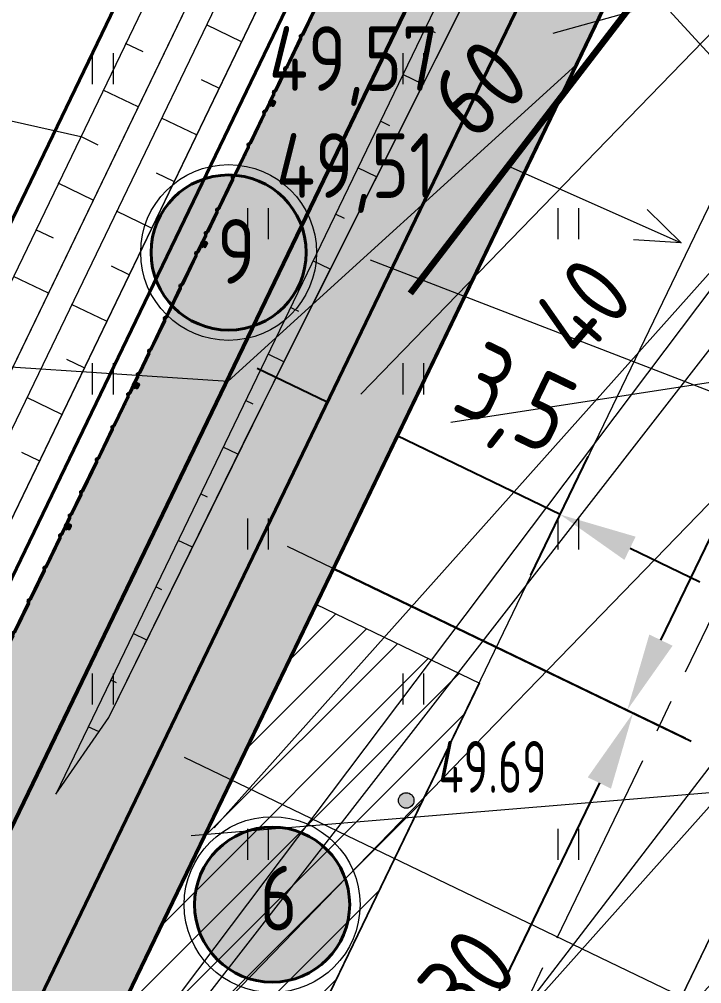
# Model space of a CAD drawing. Extents: x 1098675 to 1099684, y 381052 to 381453.
# Drawn here: x 1099216.38 to 1099229.57, y 381336.6 to 381355.25 of the extents above; entities that cross this region are included whole.
import ezdxf

# ---------------------------------------------------------------- set-up
doc = ezdxf.new("R2010")
doc.units = 0
doc.header["$MEASUREMENT"] = 0
doc.header["$PDMODE"] = 34
doc.header["$PDSIZE"] = -1
doc.linetypes.add('CENTER2', pattern=[28.575, 19.05, -3.175, 3.175, -3.175])
doc.linetypes.add('Территория ПС Мелитопольская$0$GOST2.303 5', pattern=[24, 20, -1.5, 1, -1.5])
doc.layers.get('0').update_dxf_attribs({"linetype": 'CONTINUOUS', "lineweight": 0})
doc.layers.get('Defpoints').update_dxf_attribs({"color": 252, "linetype": 'CONTINUOUS'})
for name, color, linetype, lineweight in [('ГП', 7, 'CONTINUOUS', 20), ('ГП-ВП', 7, 'CONTINUOUS', 20), ('ГП-ВП вар.1', 7, 'CONTINUOUS', 0), ('ГП-площади', 252, 'CONTINUOUS', 0), ('ГП_БЛАГОУСТРОЙСТВО_ огражднение', 5, 'ограждение2', 30), ('ГП_БЛАГОУСТРОЙСТВО_озеленение', 73, 'CONTINUOUS', 5), ('ГП_БЛАГОУСТРОЙСТВО_проезд', 7, 'CONTINUOUS', 40), ('ГП_БЛАГОУСТРОЙСТВО_тропа обхода по смежному титулу', 56, 'CONTINUOUS', 20), ('ГП_ГРАНИЦА_проект работ', 12, 'МИП_Граница_работ', 40), ('ГП_ОФ_нумерация', 7, 'CONTINUOUS', 40), ('ГП_ТЕКСТ_размеры', 7, 'CONTINUOUS', 5), ('линии построений', 252, 'CONTINUOUS', 0), ('Съемка', 253, 'CONTINUOUS', 20), ('Территория ПС Мелитопольская$0$0.2 Внешнее ограждение', 5, 'CONTINUOUS', 40), ('Тропа обхода предв.', 7, 'CONTINUOUS', 0)]:
    doc.layers.add(name, color=color, linetype=linetype, lineweight=lineweight)
for name, color, linetype in [('ГП_Текст', 7, 'CONTINUOUS'), ('Территория ПС Мелитопольская$0$0.4 Тропа обхода', 8, 'CONTINUOUS'), ('Территория ПС Мелитопольская$0$3_Осевая', 3, 'Территория ПС Мелитопольская$0$GOST2.303 5'), ('Территория ПС Мелитопольская$0$5_Заштрих', 6, 'CONTINUOUS')]:
    doc.layers.add(name, color=color, linetype=linetype)
doc.styles.add('GOST 2.304', font='GOST2304A.ttf', dxfattribs={"height": 1.25})
doc.styles.add('TOPO_D431', font='GOST2304A.ttf')
doc.styles.add('БЭИП (ГОСТ 2.304)', font='GOST2304A.ttf', dxfattribs={"height": 1.25})
doc.styles.add('ГОСТ', font='GOST2304A.ttf', dxfattribs={"height": 2.5})
doc.styles.add('ГОСТ 2.304', font='GOST2304A.ttf')
doc.styles.add('Территория ПС Мелитопольская$0$Standard', font='GOST2304A.ttf')
doc.linetypes.add('МИП_Граница_работ', pattern='A,10,-1.197667,[133,ltypeshp,S=0.35,R=0,X=0,Y=0],-0.044784,[133,ltypeshp,S=0.3,R=0,X=0,Y=0],-0.054403,[133,ltypeshp,S=0.24,R=0,X=0,Y=0],-0.071522,[133,ltypeshp,S=0.17,R=0,X=0,Y=0],-0.071361,[133,ltypeshp,S=0.1,R=0,X=0,Y=0],-1.662597,[133,ltypeshp,S=0.35,R=0,X=0,Y=0],-0.044784,[133,ltypeshp,S=0.3,R=0,X=0,Y=0],-0.054403,[133,ltypeshp,S=0.24,R=0,X=0,Y=0],-0.071522,[133,ltypeshp,S=0.17,R=0,X=0,Y=0],-0.071361,[133,ltypeshp,S=0.1,R=0,X=0,Y=0],-1.655597', length=15.000001)
doc.linetypes.add('ограждение2', pattern='A,0.25,-0.1,[132,ltypeshp.shx,S=0.1,R=0,X=-0.1,Y=0],-0.1,1', length=1.45)
doc.dimstyles.new('ISO-25', dxfattribs={"dimtxt": 1.5, "dimasz": 1.5, "dimexe": 1.25, "dimexo": 0, "dimtad": 1, "dimtxsty": 'TOPO_D431', "dimcen": 2.5, "dimazin": 0, "dimtfac": 1, "dimtmove": 0, "dimatfit": 3, "dimfxl": 1, "dimarcsym": 0})

# ---------------------------------------------------------------- blocks, each defined once
blk = doc.blocks.new('*D9')
at = {"layer": 'Defpoints', "color": 0, "lineweight": 60, "ltscale": 5.5, "transparency": 16777216}
for p in [(1099223.684, 381347.196), (1099223.118, 381346.025), (1099226.271, 381344.504)]:
    blk.add_point(p, dxfattribs=at)
at = {"layer": 'ГП_ТЕКСТ_размеры', "color": 0, "lineweight": -2, "ltscale": 5.5, "transparency": 16777216}
for p, q in [((1099222.333, 381347.848), (1099220.982, 381348.5)), ((1099223.118, 381346.025), (1099224.227, 381348.322)), ((1099226.836, 381345.675), (1099223.684, 381347.196)), ((1099226.271, 381344.504), (1099227.379, 381346.801)), ((1099228.187, 381345.023), (1099229.538, 381344.371))]:
    blk.add_line(p, q, dxfattribs=at)
at = {"layer": 'ГП_ТЕКСТ_размеры', "color": 0, "lineweight": 60, "ltscale": 5.5, "transparency": 16777216}
for points in [[(1099222.441, 381348.073), (1099222.224, 381347.623), (1099223.684, 381347.196)], [(1099228.295, 381345.248), (1099228.078, 381344.798), (1099226.836, 381345.675)]]:
    blk.add_solid(points, dxfattribs=at)
at = {"layer": 'ГП_ТЕКСТ_размеры', "color": 0, "ltscale": 5.5, "transparency": 16777216, "insert": (1099225.906, 381347.776), "char_height": 1.5, "attachment_point": 5, "rotation": 334.2412, "style": 'TOPO_D431'}
blk.add_mtext('3,5', dxfattribs=at)
blk = doc.blocks.new('*D15')
at = {"layer": 'Defpoints', "color": 0, "linetype": 'Continuous', "lineweight": 60, "transparency": 16777216}
for p in [(1099222.459, 381344.626), (1099213.438, 381325.919), (1099219.224, 381323.128)]:
    blk.add_point(p, dxfattribs=at)
at = {"layer": 'ГП_ТЕКСТ_размеры', "color": 0, "linetype": 'Continuous', "lineweight": -2, "transparency": 16777216}
for p, q in [((1099222.459, 381344.626), (1099229.371, 381341.293)), ((1099227.594, 381340.484), (1099219.876, 381324.479)), ((1099213.438, 381325.919), (1099220.35, 381322.585))]:
    blk.add_line(p, q, dxfattribs=at)
at = {"layer": 'ГП_ТЕКСТ_размеры', "color": 0, "linetype": 'Continuous', "lineweight": 60, "transparency": 16777216}
for points in [[(1099227.369, 381340.593), (1099227.819, 381340.376), (1099228.245, 381341.836)], [(1099219.651, 381324.588), (1099220.101, 381324.371), (1099219.224, 381323.128)]]:
    blk.add_solid(points, dxfattribs=at)
at = {"layer": 'ГП_ТЕКСТ_размеры', "color": 0, "linetype": 'Continuous', "lineweight": 5, "transparency": 16777216, "insert": (1099222.237, 381332.802), "char_height": 1.5, "attachment_point": 5, "rotation": 64.2558, "style": 'TOPO_D431'}
blk.add_mtext('20,77', dxfattribs=at)
blk = doc.blocks.new('*D16')
at = {"layer": 'Defpoints', "color": 0, "linetype": 'Continuous', "lineweight": 60, "transparency": 16777216}
for p in [(1099230.276, 381360.845), (1099235.95, 381358.11), (1099222.46, 381344.63)]:
    blk.add_point(p, dxfattribs=at)
at = {"layer": 'ГП_ТЕКСТ_размеры', "color": 0, "linetype": 'Continuous', "lineweight": -2, "transparency": 16777216}
for p, q in [((1099230.276, 381360.845), (1099237.076, 381357.567)), ((1099228.785, 381343.247), (1099235.298, 381356.759)), ((1099222.46, 381344.63), (1099229.26, 381341.353))]:
    blk.add_line(p, q, dxfattribs=at)
at = {"layer": 'ГП_ТЕКСТ_размеры', "color": 0, "linetype": 'Continuous', "lineweight": 60, "transparency": 16777216}
for points in [[(1099235.073, 381356.867), (1099235.523, 381356.65), (1099235.95, 381358.11)], [(1099228.56, 381343.355), (1099229.01, 381343.138), (1099228.134, 381341.896)]]:
    blk.add_solid(points, dxfattribs=at)
at = {"layer": 'ГП_ТЕКСТ_размеры', "color": 0, "linetype": 'Continuous', "transparency": 16777216, "insert": (1099230.802, 381350.6), "char_height": 1.5, "attachment_point": 5, "rotation": 64.2644, "style": 'TOPO_D431'}
blk.add_mtext('18', dxfattribs=at)
blk = doc.blocks.new('*D32')
at = {"layer": 'Defpoints', "color": 0, "linetype": 'Continuous', "lineweight": 60, "transparency": 16777216}
for p in [(1099229.11, 381404.375), (1099255.802, 381391.484), (1099214.88, 381306.752)]:
    blk.add_point(p, dxfattribs=at)
at = {"layer": 'ГП-ВП', "color": 0, "linetype": 'Continuous', "lineweight": -2, "transparency": 16777216}
for p, q in [((1099255.802, 381391.484), (1099227.984, 381404.918)), ((1099188.841, 381320.994), (1099228.458, 381403.024)), ((1099214.88, 381306.752), (1099187.063, 381320.187))]:
    blk.add_line(p, q, dxfattribs=at)
at = {"layer": 'ГП-ВП', "color": 0, "linetype": 'Continuous', "lineweight": 60, "transparency": 16777216}
for points in [[(1099228.232, 381403.133), (1099228.683, 381402.915), (1099229.11, 381404.375)], [(1099188.616, 381321.103), (1099189.066, 381320.885), (1099188.189, 381319.643)]]:
    blk.add_solid(points, dxfattribs=at)
at = {"layer": 'ГП-ВП', "color": 0, "linetype": 'Continuous', "lineweight": 20, "transparency": 16777216, "insert": (1099207.309, 381362.656), "char_height": 1.5, "attachment_point": 5, "rotation": 64.2216, "style": 'TOPO_D431'}
blk.add_mtext('94,1', dxfattribs=at)
blk = doc.blocks.new('уклон попереч')
at = {"layer": 'ГП-ВП', "color": 7, "lineweight": 20, "flags": 128}
for points in [[(2156148.822, 363949.876), (2156149.686, 363949.554), (2156148.822, 363949.231)], [(2156146.02, 363949.554), (2156149.686, 363949.554)]]:
    blk.add_lwpolyline(points, dxfattribs=at)
blk = doc.blocks.new('Территория ПС Мелитопольская$0$Панель_Н3030_150_сбоку')
for p, q in [((5, 0), (10, 0)), ((5, 0), (5, -185)), ((10, 0), (10, -185)), ((5, -265), (5, -885)), ((7, -190), (34, -223)), ((34, -227), (7, -260)), ((10, -265), (10, -885)), ((38, -220), (11, -187)), ((11, -263), (38, -230)), ((7, -890), (34, -923)), ((34, -927), (7, -960)), ((38, -920), (11, -887)), ((11, -963), (38, -930)), ((5, -965), (5, -1585)), ((10, -965), (10, -1585)), ((5, -1665), (5, -2285)), ((7, -1590), (34, -1623)), ((34, -1627), (7, -1660)), ((10, -1665), (10, -2285)), ((38, -1620), (11, -1587)), ((11, -1663), (38, -1630)), ((5, -2365), (5, -2785)), ((7, -2290), (34, -2323)), ((34, -2327), (7, -2360)), ((10, -2365), (10, -2785)), ((38, -2320), (11, -2287)), ((11, -2363), (38, -2330)), ((7, -2790), (34, -2823)), ((38, -2820), (11, -2787)), ((5, -2865), (5, -3030)), ((34, -2827), (7, -2860)), ((10, -2865), (10, -3030)), ((11, -2863), (38, -2830)), ((5, -3030), (10, -3030))]:
    blk.add_line(p, q)
for centre in [(3, -25), (3, -175), (3, -275), (33, -225), (3, -425), (3, -575), (3, -725), (3, -875), (33, -925), (3, -975), (3, -1125), (3, -1275), (3, -1425), (3, -1575), (3, -1675), (33, -1625), (3, -1825), (3, -1975), (3, -2125), (3, -2275), (3, -2375), (33, -2325), (3, -2525), (3, -2675), (3, -2775), (3, -2875), (33, -2825), (3, -3025)]:
    blk.add_circle(centre, 2.5)
for centre, radius, start, end in [((13, -185), 7.5, 180, 219.486), ((13, -185), 2.5, 180, 219.486), ((13, -265), 7.5, 140.514, 180), ((13, -265), 2.5, 140.514, 180), ((33, -225), 7.5, 320.514, 39.486), ((13, -885), 7.5, 180, 219.486), ((13, -885), 2.5, 180, 219.486), ((33, -925), 7.5, 320.514, 39.486), ((13, -965), 7.5, 140.514, 180), ((13, -965), 2.5, 140.514, 180), ((13, -1585), 7.5, 180, 219.486), ((13, -1665), 7.5, 140.514, 180), ((13, -1585), 2.5, 180, 219.486), ((13, -1665), 2.5, 140.514, 180), ((33, -1625), 7.5, 320.514, 39.486), ((13, -2285), 7.5, 180, 219.486), ((13, -2365), 7.5, 140.514, 180), ((13, -2285), 2.5, 180, 219.486), ((13, -2365), 2.5, 140.514, 180), ((33, -2325), 7.5, 320.514, 39.486), ((13, -2785), 7.5, 180, 219.486), ((13, -2785), 2.5, 180, 219.486), ((13, -2865), 7.5, 140.514, 180), ((13, -2865), 2.5, 140.514, 180), ((33, -2825), 7.5, 320.514, 39.486)]:
    blk.add_arc(centre, radius, start, end)
blk = doc.blocks.new('*U75')
at = {"layer": 'Территория ПС Мелитопольская$0$5_Заштрих'}
h = blk.add_hatch(dxfattribs=at)
h.set_pattern_fill('ANSI31', color=256)
h.set_pattern_definition([(45, (-3717.2358, -503.4625), (-2.245064, 2.245064), [])])
edge = h.paths.add_edge_path()
edge.add_line((-40, 34), (-40, -34))
edge.add_arc((-34, -34), 6, 180, 270)
edge.add_line((-34, -40), (34, -40))
edge.add_arc((34, -34), 6, 270, 360)
edge.add_line((40, -34), (40, 34))
edge.add_arc((34, 34), 6, 0, 90)
edge.add_line((34, 40), (-34, 40))
edge.add_arc((-34, 34), 6, 90, 180)
edge = h.paths.add_edge_path(flags=16)
edge.add_line((-37, 34), (-37, -34))
edge.add_arc((-34, -34), 3, 180, 270)
edge.add_line((-34, -37), (34, -37))
edge.add_arc((34, -34), 3, 270, 360)
edge.add_line((37, -34), (37, 34))
edge.add_arc((34, 34), 3, 360, 450)
edge.add_line((34, 37), (-34, 37))
edge.add_arc((-34, 34), 3, 90, 180)
for points in [[(34, 40), (-34, 40, 0.414214), (-40, 34), (-40, -34, 0.414214), (-34, -40), (34, -40, 0.414214), (40, -34), (40, 34, 0.414214)], [(34, 37), (-34, 37, 0.414214), (-37, 34), (-37, -34, 0.414214), (-34, -37), (34, -37, 0.414214), (37, -34), (37, 34, 0.414214)]]:
    blk.add_lwpolyline(points, format="xyb", close=True)
at = {"layer": 'Территория ПС Мелитопольская$0$3_Осевая'}
for p, q in [((-80, 0), (80, 0)), ((0, -80), (0, 80))]:
    blk.add_line(p, q, dxfattribs=at)
at = {"style": 'Территория ПС Мелитопольская$0$Standard', "flags": 9}
for tag, p in [('НАИМЕНОВАНИЕ', (71, -97)), ('ЕД.ИЗМ', (71, -177))]:
    blk.add_attdef(tag, p, '', height=50, dxfattribs=at)
blk = doc.blocks.new('*U50')
at = {"xscale": -1}
for name, p, rotation in [('Территория ПС Мелитопольская$0$Панель_Н3030_150_сбоку', (21915, 49933), 336.3131653435842), ('*U75', (20730, 47144), 246.3131653435841), ('Территория ПС Мелитопольская$0$Панель_Н3030_150_сбоку', (20698, 47159), 336.3131653435842), ('Территория ПС Мелитопольская$0$Панель_Н3030_150_сбоку', (19481, 44384), 336.3131653435842), ('*U75', (19513, 44370), 246.3131653435841), ('Территория ПС Мелитопольская$0$Панель_Н3030_150_сбоку', (18264, 41609), 336.3131653435842), ('*U75', (18296, 41595), 246.3131653435841), ('Территория ПС Мелитопольская$0$Панель_Н3030_150_сбоку', (17046, 38834), 336.3131653435842), ('*U75', (17078, 38820), 246.3131653435841)]:
    blk.add_blockref(name, p, dxfattribs=dict(at, rotation=rotation))
blk = doc.blocks.new('Территория ПС Мелитопольская')
at = {"layer": 'Территория ПС Мелитопольская$0$0.4 Тропа обхода', "transparency": 33554534}
h = blk.add_hatch(color=256, dxfattribs=at)
h.dxf.hatch_style = 1
h.paths.add_polyline_path([(729104, 602832), (729225, 603130), (733466, 601233), (733380, 601036), (762579, 588771), (774045, 583823), (773675, 582825), (784155, 578208), (783870, 577056), (802583, 568921), (804433, 560231), (805151, 559888), (804505, 558535), (805975, 557904), (806369, 558822), (803976, 570060), (785748, 577984), (786028, 579117), (776266, 583536), (776626, 584530), (770978, 586532), (638012, 642832), (586836, 526190), (607888, 516968), (608530, 518433), (588945, 527013), (638843, 640743)])
at = {"layer": 'Территория ПС Мелитопольская$0$0.4 Тропа обхода'}
blk.add_lwpolyline([(729104, 602832), (638843, 640743), (588945, 527013), (608530, 518433), (607888, 516968), (586836, 526190), (638012, 642832), (770978, 586532), (776626, 584530), (776266, 583536), (786028, 579117), (785748, 577984), (803976, 570060), (806369, 558822), (805975, 557904), (804505, 558535)], dxfattribs=at)
at = {"layer": 'Территория ПС Мелитопольская$0$0.2 Внешнее ограждение'}
blk.add_blockref('*U50', (586859, 526239), dxfattribs=at)
blk = doc.blocks.new('*D111')
at = {"layer": 'Defpoints', "color": 0, "lineweight": 60, "ltscale": 5.5, "transparency": 16777216}
for p in [(1099241.688, 381427.963), (1099255.548, 381421.287), (1099200.283, 381306.545)]:
    blk.add_point(p, dxfattribs=at)
at = {"layer": 'ГП_ТЕКСТ_размеры', "color": 0, "lineweight": -2, "ltscale": 5.5, "transparency": 16777216}
for p, q in [((1099255.548, 381421.287), (1099240.561, 381428.505)), ((1099187.073, 381314.572), (1099241.037, 381426.612)), ((1099200.283, 381306.545), (1099185.296, 381313.763))]:
    blk.add_line(p, q, dxfattribs=at)
at = {"layer": 'ГП_ТЕКСТ_размеры', "color": 0, "lineweight": 60, "ltscale": 5.5, "transparency": 16777216}
for points in [[(1099240.812, 381426.72), (1099241.262, 381426.503), (1099241.688, 381427.963)], [(1099186.848, 381314.681), (1099187.299, 381314.464), (1099186.423, 381313.221)]]:
    blk.add_solid(points, dxfattribs=at)
at = {"layer": 'ГП_ТЕКСТ_размеры', "color": 0, "ltscale": 5.5, "transparency": 16777216, "insert": (1099212.714, 381371.238), "char_height": 1.5, "attachment_point": 5, "rotation": 64.2824, "style": 'TOPO_D431'}
blk.add_mtext('127,36', dxfattribs=at)
blk = doc.blocks.new('*D166')
at = {"layer": 'Defpoints', "color": 0, "linetype": 'Continuous', "lineweight": 60, "transparency": 16777216}
for p in [(1099242.834, 381415.555), (1099254.032, 381410.158), (1099206.204, 381310.935)]:
    blk.add_point(p, dxfattribs=at)
at = {"layer": 'ГП_ТЕКСТ_размеры', "color": 0, "linetype": 'Continuous', "lineweight": -2, "transparency": 16777216}
for p, q in [((1099254.032, 381410.158), (1099241.708, 381416.098)), ((1099195.658, 381317.683), (1099242.183, 381414.204)), ((1099206.204, 381310.935), (1099193.88, 381316.875))]:
    blk.add_line(p, q, dxfattribs=at)
at = {"layer": 'ГП_ТЕКСТ_размеры', "color": 0, "linetype": 'Continuous', "lineweight": 60, "transparency": 16777216}
for points in [[(1099241.958, 381414.313), (1099242.408, 381414.096), (1099242.834, 381415.555)], [(1099195.433, 381317.792), (1099195.883, 381317.575), (1099195.006, 381316.332)]]:
    blk.add_solid(points, dxfattribs=at)
at = {"layer": 'ГП_ТЕКСТ_размеры', "color": 0, "linetype": 'Continuous', "transparency": 16777216, "insert": (1099217.58, 381366.59), "char_height": 1.5, "attachment_point": 5, "rotation": 64.2649, "style": 'TOPO_D431'}
blk.add_mtext('110,15', dxfattribs=at)
blk = doc.blocks.new('Откос')
at = {"layer": 'ГП', "color": 7, "linetype": 'Continuous', "lineweight": 20, "elevation": 32.542}
blk.add_lwpolyline([(1099155.692, 381356.073), (1099156.719, 381357.552), (1099159.492, 381363.216), (1099172.507, 381389.191), (1099181.796, 381407.897), (1099194.165, 381433.796), (1099216.709, 381423.45), (1099219.249, 381414.71), (1099220.322, 381410.546), (1099229.626, 381391.495), (1099230.139, 381391.746), (1099220.86, 381410.744), (1099217.372, 381424.054), (1099193.739, 381434.985), (1099155.692, 381356.073)], close=True, dxfattribs=at)
for points in [[(1099163.033, 381370.792), (1099162.835, 381370.888)], [(1099162.79, 381369.799), (1099162.4, 381369.987)], [(1099162.152, 381368.997), (1099161.966, 381369.086)], [(1099161.894, 381368.011), (1099161.532, 381368.185)], [(1099161.27, 381367.201), (1099161.097, 381367.285)], [(1099160.998, 381366.222), (1099160.663, 381366.384)], [(1099160.389, 381365.406), (1099160.229, 381365.483)], [(1099160.102, 381364.434), (1099159.795, 381364.582)], [(1099159.507, 381363.611), (1099159.36, 381363.682)], [(1099159.211, 381362.643), (1099158.926, 381362.781)], [(1099158.626, 381361.815), (1099158.492, 381361.88)], [(1099158.332, 381360.847), (1099158.057, 381360.979)], [(1099157.745, 381360.02), (1099157.623, 381360.079)], [(1099157.453, 381359.05), (1099157.189, 381359.178)], [(1099156.863, 381358.225), (1099156.754, 381358.277)], [(1099156.528, 381357.276), (1099156.32, 381357.376)]]:
    blk.add_lwpolyline(points, dxfattribs=at)
blk = doc.blocks.new('Съемка')
at = {"layer": 'Съемка', "linetype": 'Continuous', "lineweight": 20}
h = blk.add_hatch(color=8, dxfattribs=at)
h.dxf.hatch_style = 1
edge = h.paths.add_edge_path()
edge.add_arc((1099223.861, 381340.146), 0.15, 0, 360)
h = blk.add_hatch(color=8, dxfattribs=at)
h.dxf.hatch_style = 1
edge = h.paths.add_edge_path()
edge.add_arc((1099223.861, 381340.146), 0.15, 0, 360)
at = {"layer": 'Съемка', "color": 8, "linetype": 'Continuous', "lineweight": 20}
for points in [[(1099217.8, 381354), (1099217.8, 381354.6)], [(1099218.2, 381354), (1099218.2, 381354.6)], [(1099223.8, 381354), (1099223.8, 381354.6)], [(1099224.2, 381354), (1099224.2, 381354.6)], [(1099220.8, 381351), (1099220.8, 381351.6)], [(1099221.2, 381351), (1099221.2, 381351.6)], [(1099226.8, 381351), (1099226.8, 381351.6)], [(1099227.2, 381351), (1099227.2, 381351.6)], [(1099217.8, 381348), (1099217.8, 381348.6)], [(1099218.2, 381348), (1099218.2, 381348.6)], [(1099223.8, 381348), (1099223.8, 381348.6)], [(1099224.2, 381348), (1099224.2, 381348.6)], [(1099220.8, 381345), (1099220.8, 381345.6)], [(1099221.2, 381345), (1099221.2, 381345.6)], [(1099226.8, 381345), (1099226.8, 381345.6)], [(1099227.2, 381345), (1099227.2, 381345.6)], [(1099217.8, 381342), (1099217.8, 381342.6)], [(1099218.2, 381342), (1099218.2, 381342.6)], [(1099223.8, 381342), (1099223.8, 381342.6)], [(1099224.2, 381342), (1099224.2, 381342.6)], [(1099220.8, 381339), (1099220.8, 381339.6)], [(1099221.2, 381339), (1099221.2, 381339.6)], [(1099226.8, 381339), (1099226.8, 381339.6)], [(1099227.2, 381339), (1099227.2, 381339.6)]]:
    blk.add_lwpolyline(points, dxfattribs=at)
blk.add_circle((1099223.861, 381340.146), 0.15, dxfattribs=at)
blk.add_circle((1099223.861, 381340.146), 0.15, dxfattribs=at)
at = {"layer": 'Съемка', "color": 8, "lineweight": 30, "style": 'ГОСТ', "width": 0.8}
blk.add_text('49.69', height=1, dxfattribs=at).set_placement((1099224.486, 381340.296))
blk = doc.blocks.new('Канава')
at = {"layer": 'ГП', "color": 116, "linetype": 'Continuous', "lineweight": 20, "true_color": 0x136734, "elevation": 50.406}
for points in [[(1099251.984, 381424.431), (1099195.291, 381306.731)], [(1099252.528, 381423.83), (1099196.981, 381308.513)], [(1099252.89, 381423.43), (1099197.432, 381308.296)], [(1099253.433, 381422.83), (1099197.092, 381305.864)], [(1099220.674, 381354.819), (1099219.998, 381355.145)], [(1099218.776, 381354.623), (1099218.438, 381354.786)], [(1099220.24, 381353.918), (1099219.902, 381354.081)], [(1099218.679, 381353.56), (1099218.004, 381353.885)], [(1099219.806, 381353.017), (1099219.13, 381353.343)], [(1099217.908, 381352.822), (1099217.57, 381352.984)], [(1099219.372, 381352.116), (1099219.034, 381352.279)], [(1099217.812, 381351.758), (1099217.136, 381352.083)], [(1099218.938, 381351.215), (1099218.262, 381351.541)], [(1099217.04, 381351.02), (1099216.702, 381351.182)], [(1099218.504, 381350.314), (1099218.166, 381350.477)], [(1099216.944, 381349.956), (1099216.268, 381350.281)], [(1099218.07, 381349.414), (1099217.394, 381349.739)], [(1099217.636, 381348.513), (1099217.298, 381348.675)], [(1099217.202, 381347.612), (1099216.526, 381347.937)], [(1099216.768, 381346.711), (1099216.43, 381346.874)]]:
    blk.add_lwpolyline(points, dxfattribs=at)

msp = doc.modelspace()

# ---------------------------------------------------------------- block references
at = {"layer": 'Съемка', "color": 6, "lineweight": 30}
msp.add_blockref('Съемка', (0, 0), dxfattribs=at)

# ---------------------------------------------------------------- next in the draw order: hatches: boundary and pattern name
at = {"layer": 'ГП_БЛАГОУСТРОЙСТВО_озеленение', "linetype": 'Continuous'}
h = msp.add_hatch(dxfattribs=at)
h.set_pattern_fill('ANSI38', color=8, scale=3)
h.set_pattern_definition([(45, (0, 0), (-0.26516504294, 0.26516504294), []), (135, (0, 0), (-0.79549512883, 0.26516504294), [0.9375, -0.5625])])
h.paths.add_polyline_path([(1099270.819, 381410.438), (1099271.621, 381412.107), (1099254.879, 381419.85), (1099200.97, 381307.979), (1099219.183, 381299.202), (1099220.034, 381300.93, 0.415504), (1099219.337, 381302.939), (1099204.202, 381310.235), (1099255.936, 381417.559)])
at = {"layer": 'ГП_БЛАГОУСТРОЙСТВО_озеленение', "linetype": 'Continuous', "lineweight": 5, "ltscale": 1.5, "true_color": 0xcd6928}
h = msp.add_hatch(dxfattribs=at)
h.set_pattern_fill('HONEY', color=32, scale=2.5)
h.set_pattern_definition([(0, (-1.06672, 1.84678), (0.46875, 0.27063293868), [0.3125, -0.625]), (120, (-1.06672, 1.84678), (-0.46875, 0.27063293868), [0.3125, -0.625]), (60, (-1.06672, 1.84678), (1e-16, 0.541265877365), [-0.625, 0.3125])])
edge = h.paths.add_edge_path()
edge.add_line((1099219.337, 381302.939), (1099204.202, 381310.235))
edge.add_line((1099204.202, 381310.235), (1099226.566, 381356.63))
edge.add_line((1099226.566, 381356.63), (1099228.843, 381361.355))
edge.add_line((1099228.843, 381361.355), (1099255.936, 381417.559))
edge.add_line((1099255.936, 381417.559), (1099270.821, 381410.438))
edge.add_line((1099270.821, 381410.438), (1099268.91, 381406.445))
edge.add_line((1099268.91, 381406.445), (1099276.604, 381402.725))
edge.add_arc((1099273.557, 381396.423), 7, -25.7881, 64.1947, ccw=False)
edge.add_line((1099279.86, 381393.378), (1099275.944, 381385.272))
edge.add_line((1099275.944, 381385.272), (1099275.043, 381385.707))
edge.add_line((1099275.043, 381385.707), (1099278.959, 381393.813))
edge.add_arc((1099273.557, 381396.423), 6, 334.2119, 424.1947)
edge.add_line((1099276.169, 381401.824), (1099267.58, 381405.977))
edge.add_line((1099267.58, 381405.977), (1099269.487, 381409.966))
edge.add_line((1099269.487, 381409.966), (1099260.014, 381414.496))
edge.add_line((1099260.014, 381414.496), (1099257.211, 381408.637))
edge.add_line((1099257.211, 381408.637), (1099254.034, 381410.157))
edge.add_line((1099254.034, 381410.157), (1099238.095, 381377.07))
edge.add_line((1099238.095, 381377.07), (1099222.125, 381343.934))
edge.add_line((1099222.125, 381343.934), (1099213.44, 381325.935))
edge.add_line((1099213.44, 381325.935), (1099206.204, 381310.935))
edge.add_line((1099206.204, 381310.935), (1099222.661, 381303.002))
edge.add_line((1099222.661, 381303.002), (1099220.519, 381298.558))
edge.add_line((1099220.519, 381298.558), (1099219.185, 381299.201))
edge.add_line((1099219.185, 381299.201), (1099219.275, 381299.373))
edge.add_line((1099219.275, 381299.373), (1099220.034, 381300.93))
edge.add_arc((1099218.686, 381301.588), 1.5, 334.012, 424.2644)
at = {"layer": 'ГП_БЛАГОУСТРОЙСТВО_проезд', "linetype": 'Continuous', "lineweight": 5}
h = msp.add_hatch(dxfattribs=at)
h.set_pattern_fill('ANSI31', color=256, scale=5)
h.set_pattern_definition([(45, (-13.85256, -8.627), (-0.44194173824, 0.44194173824), [])])
h.paths.add_polyline_path([(1099222.125, 381343.934), (1099225.277, 381342.412), (1099216.586, 381324.401), (1099213.433, 381325.921)])
at = {"layer": 'ГП_БЛАГОУСТРОЙСТВО_тропа обхода по смежному титулу', "linetype": 'Continuous'}
h = msp.add_hatch(dxfattribs=at)
h.set_pattern_fill('ANSI36', color=256, scale=2)
h.set_pattern_definition([(45, (0, 0), (0.13258252147, 0.486135912066), [0.625, -0.125, 0, -0.125])])
h.paths.add_polyline_path([(1099220.519, 381298.558), (1099200.974, 381307.977), (1099254.879, 381419.85), (1099278.977, 381408.705), (1099278.01, 381410.822), (1099254.141, 381421.959), (1099198.851, 381307.21), (1099219.825, 381297.118)])
at = {"layer": 'ГП_ОФ_нумерация', "true_color": 0xffffff}
h = msp.add_hatch(color=7, dxfattribs=at)
h.dxf.hatch_style = 1
edge = h.paths.add_edge_path()
edge.add_arc((1099220.428, 381350.743), 1.5, 0, 360)
h = msp.add_hatch(color=7, dxfattribs=at)
h.dxf.hatch_style = 1
edge = h.paths.add_edge_path()
edge.add_arc((1099221.269, 381338.132), 1.5, 0, 360)

# ---------------------------------------------------------------- next in the draw order: linework, layer by layer
at = {"layer": 'ГП', "color": 35, "linetype": 'Continuous', "true_color": 0xb07030}
msp.add_lwpolyline([(1099255.936, 381417.559), (1099204.202, 381310.235)], dxfattribs=at)
at = {"layer": 'ГП', "color": 7, "linetype": 'CENTER2', "lineweight": 13, "ltscale": 0.2}
msp.add_lwpolyline([(1099263.172, 381412.986), (1099220.208, 381323.864)], dxfattribs=at)
at = {"layer": 'ГП-ВП', "color": 1, "linetype": 'Continuous', "lineweight": 20}
msp.add_lwpolyline([(1099265.657, 381411.879), (1099214.88, 381306.752)], dxfattribs=at)
at = {"layer": 'ГП-ВП', "color": 4, "linetype": 'Continuous', "lineweight": 100}
msp.add_lwpolyline([(1099255.802, 381391.484), (1099223.936, 381349.951)], dxfattribs=at)
at = {"layer": 'ГП-ВП', "color": 2, "linetype": 'Continuous', "lineweight": 20}
for points in [[(1099246.572, 381372.37), (1099213.705, 381328.751)], [(1099237.887, 381354.354), (1099229.185, 381336.347), (1099219.575, 381340.979)]]:
    msp.add_lwpolyline(points, dxfattribs=at)
at = {"layer": 'ГП-ВП', "color": 3, "linetype": 'Continuous', "lineweight": 20}
for points in [[(1099246.59, 381372.361), (1099222.984, 381348.002)], [(1099237.904, 381354.342), (1099214.298, 381329.983)]]:
    msp.add_lwpolyline(points, dxfattribs=at)
at = {"layer": 'ГП-ВП', "color": 4, "linetype": 'Continuous', "lineweight": 20}
for points in [[(1099213.062, 381327.429), (1099237.747, 381359.195), (1099244.495, 381362.752)], [(1099234.054, 381346.44), (1099216.873, 381324.047)]]:
    msp.add_lwpolyline(points, dxfattribs=at)
at = {"layer": 'ГП-ВП', "color": 3, "linetype": 'Continuous'}
for points in [[(1099226.701, 381354.982), (1099243.999, 381359.797)], [(1099224.721, 381347.459), (1099252.508, 381351.742)], [(1099219.705, 381339.466), (1099263.931, 381343.136)]]:
    msp.add_lwpolyline(points, dxfattribs=at)
at = {"layer": 'ГП-ВП', "color": 5, "linetype": 'Continuous'}
msp.add_lwpolyline([(1099223.162, 381350.6), (1099265.607, 381334.199)], dxfattribs=at)
at = {"layer": 'ГП-ВП вар.1', "color": 5, "linetype": 'Continuous', "lineweight": 20}
for points in [[(1099247.674, 381370.468), (1099220.148, 381339.618)], [(1099227.14, 381354.366), (1099220.419, 381348.256)], [(1099235.014, 381345.961), (1099215.859, 381324.494)]]:
    msp.add_lwpolyline(points, dxfattribs=at)
at = {"layer": 'ГП-ВП вар.1', "color": 0, "linetype": 'ByBlock', "lineweight": 18}
for points in [[(1099222.356, 381362.603), (1099235.165, 381348.639)], [(1099214.04, 381353.778), (1099217.57, 381352.984)], [(1099213.756, 381348.691), (1099220.419, 381348.256)]]:
    msp.add_lwpolyline(points, dxfattribs=at)
at = {"layer": 'ГП-площади', "color": 1, "linetype": 'Continuous', "lineweight": 20}
msp.add_lwpolyline([(1099195.291, 381306.731), (1099196.981, 381308.513), (1099252.529, 381423.832), (1099254.149, 381424.421), (1099310.528, 381398.154), (1099310.317, 381397.701), (1099254.126, 381423.88), (1099252.89, 381423.43), (1099197.432, 381308.296), (1099197.112, 381305.903), (1099253.433, 381422.83), (1099254.091, 381423.069), (1099310.68, 381396.704), (1099311.525, 381398.517), (1099254.184, 381425.232), (1099251.984, 381424.431), (1099195.291, 381306.731)], close=True, dxfattribs=at)
at = {"layer": 'ГП-площади', "color": 1, "linetype": 'Continuous'}
msp.add_lwpolyline([(1099254.879, 381419.85), (1099200.97, 381307.979), (1099219.183, 381299.202), (1099219.183, 381299.202), (1099220.034, 381300.93, 0.415504), (1099219.337, 381302.939), (1099204.202, 381310.235), (1099255.936, 381417.559)], format="xyb", dxfattribs=at)
at = {"layer": 'ГП-площади', "color": 3, "linetype": 'Continuous', "lineweight": 20}
msp.add_lwpolyline([(1099291.021, 381375.693), (1099291.533, 381375.943), (1099282.254, 381394.941), (1099278.767, 381408.251), (1099255.134, 381419.182), (1099217.087, 381340.27), (1099218.114, 381341.749), (1099221.497, 381348.631), (1099227.769, 381361.149), (1099230.457, 381366.514), (1099232.249, 381370.091), (1099233.145, 381371.879), (1099235.82, 381377.251), (1099237.599, 381380.833), (1099241.157, 381387.999), (1099243.807, 381393.383), (1099245.53, 381396.992), (1099246.392, 381398.797), (1099255.56, 381417.993), (1099278.104, 381407.647), (1099280.477, 381399.481), (1099281.717, 381394.743), (1099291.021, 381375.693)], close=True, dxfattribs=at)
at = {"layer": 'ГП-площади', "color": 1, "linetype": 'Continuous', "lineweight": 40}
msp.add_lwpolyline([(1099254.034, 381410.157), (1099206.208, 381310.942), (1099222.665, 381303.011), (1099220.519, 381298.558), (1099220.519, 381298.558), (1099219.189, 381299.214), (1099220.034, 381300.93, 0.417866), (1099219.337, 381302.939), (1099204.202, 381310.235), (1099255.936, 381417.559)], format="xyb", dxfattribs=at)
msp.add_lwpolyline([(1099158.184, 381169.199), (1099222.661, 381303.002), (1099206.208, 381310.942), (1099213.433, 381325.921), (1099254.034, 381410.157)], dxfattribs=at)
at = {"layer": 'ГП_БЛАГОУСТРОЙСТВО_ огражднение', "color": 5, "linetype": 'ограждение2', "ltscale": 3}
msp.add_lwpolyline([(1099278.01, 381410.822), (1099278.01, 381410.822), (1099254.121, 381421.952), (1099198.861, 381307.231), (1099218.489, 381297.761)], dxfattribs=at)
at = {"layer": 'ГП_БЛАГОУСТРОЙСТВО_проезд', "linetype": 'Continuous'}
msp.add_lwpolyline([(1099254.033, 381410.157), (1099206.208, 381310.942)], dxfattribs=at)
at = {"layer": 'ГП_БЛАГОУСТРОЙСТВО_проезд', "linetype": 'Continuous', "lineweight": 5}
for points in [[(1099249.054, 381391.761), (1099216.585, 381324.41)], [(1099222.125, 381343.934), (1099225.277, 381342.412)]]:
    msp.add_lwpolyline(points, dxfattribs=at)
msp.add_lwpolyline([(1099222.125, 381343.934), (1099225.277, 381342.412), (1099216.586, 381324.401), (1099213.433, 381325.921)], close=True, dxfattribs=at)
at = {"layer": 'ГП_БЛАГОУСТРОЙСТВО_тропа обхода по смежному титулу', "linetype": 'Continuous'}
msp.add_lwpolyline([(1099220.519, 381298.558), (1099200.974, 381307.977), (1099254.879, 381419.85), (1099278.977, 381408.705), (1099278.01, 381410.822), (1099254.141, 381421.959), (1099198.851, 381307.21), (1099219.825, 381297.118)], close=True, dxfattribs=at)
at = {"layer": 'ГП_ГРАНИЦА_проект работ', "linetype": 'МИП_Граница_работ', "ltscale": 0.4}
msp.add_lwpolyline([(1099194.623, 381306.498), (1099197.326, 381305.196), (1099253.796, 381422.43), (1099254.067, 381422.529), (1099310.922, 381396.04), (1099312.189, 381398.759), (1099254.208, 381425.773), (1099251.622, 381424.831)], close=True, dxfattribs=at)
msp.add_lwpolyline([(1099173.854, 381178.786), (1099228.953, 381292.771), (1099225.374, 381294.496), (1099226.05, 381295.898), (1099226.05, 381295.898), (1099229.482, 381302.891), (1099237.551, 381299.051), (1099234.157, 381291.998), (1099301.518, 381259.586), (1099320.223, 381299.995), (1099274.482, 381321.132), (1099286.423, 381345.285), (1099292.53, 381356.818), (1099295.109, 381369.148), (1099283.365, 381395.101), (1099283.365, 381395.101), (1099279.178, 381408.609), (1099254.879, 381419.85), (1099200.973, 381307.977), (1099220.356, 381298.624), (1099219.629, 381297.212), (1099216.36, 381298.795), (1099202.66, 381270.59)], dxfattribs=at)
at = {"layer": 'ГП_ОФ_нумерация', "lineweight": 15}
for centre in [(1099220.428, 381350.743), (1099221.269, 381338.132)]:
    msp.add_circle(centre, 1.7, dxfattribs=at)
at = {"layer": 'ГП_ОФ_нумерация'}
for centre in [(1099220.428, 381350.743), (1099221.269, 381338.132)]:
    msp.add_circle(centre, 1.5, dxfattribs=at)
at = {"layer": 'ГП_ТЕКСТ_размеры', "ltscale": 5.5}
msp.add_lwpolyline([(1099224.708, 381343.542), (1099221.564, 381345.057)], dxfattribs=at)
at = {"layer": 'линии построений', "color": 2, "linetype": 'Continuous'}
msp.add_circle((1099235.381, 381330.903), 8, dxfattribs=at)

# ---------------------------------------------------------------- next in the draw order: block references
at = {"layer": 'ГП', "color": 1, "linetype": 'Continuous', "lineweight": 20}
for name, p in [('Канава', (0, 0)), ('Откос', (61.395, -15.803))]:
    msp.add_blockref(name, p, dxfattribs=at)
at = {"layer": 'ГП-ВП вар.1', "color": 6, "lineweight": 20, "rotation": 336.1192643899325}
msp.add_blockref('уклон попереч', (-1019672.015, 921442.117), dxfattribs=at)
at = {"layer": 'Тропа обхода предв.', "xscale": 0.001, "yscale": 0.001, "zscale": 0.001, "rotation": 357.9626094329727}
msp.add_blockref('Территория ПС Мелитопольская', (1098593.679, 380802.216), dxfattribs=at)

# ---------------------------------------------------------------- next in the draw order: texts
at = {"layer": 'ГП-ВП', "color": 4, "lineweight": 20, "char_height": 1.25, "width": 4.51737, "attachment_point": 1, "style": 'GOST 2.304'}
for s, insert in [('49,57', (1099221.205, 381355.119)), ('49,51', (1099221.343, 381353.05))]:
    msp.add_mtext(s, dxfattribs=dict(at, insert=insert))
at = {"layer": 'ГП-ВП', "color": 4, "lineweight": 20, "insert": (1099223.998, 381336.6), "char_height": 1.4, "attachment_point": 1, "rotation": 48.9502, "style": 'ГОСТ 2.304'}
msp.add_mtext_dynamic_manual_height_columns('30', width=2.20093, gutter_width=4.5, heights=[0], dxfattribs=at)
at = {"layer": 'ГП-ВП вар.1', "color": 5, "linetype": 'Continuous', "lineweight": 20, "char_height": 1.4, "attachment_point": 1, "style": 'ГОСТ 2.304'}
for s, insert, rotation in [('60', (1099224.212, 381353.901), 42.3914), ('40', (1099226.201, 381349.532), 48.9502)]:
    msp.add_mtext_dynamic_manual_height_columns(s, width=2.20093, gutter_width=4.5, heights=[0], dxfattribs=dict(at, insert=insert, rotation=rotation))
at = {"layer": 'ГП_Текст', "char_height": 1.25, "attachment_point": 1, "style": 'БЭИП (ГОСТ 2.304)'}
for s, insert in [('9', (1099220.208, 381351.39)), ('6', (1099221.028, 381338.883))]:
    msp.add_mtext_dynamic_manual_height_columns(s, width=1.25, gutter_width=7.5, heights=[0], dxfattribs=dict(at, insert=insert))

# ---------------------------------------------------------------- next in the draw order: dimensions: what is measured, and where the dimension line sits
at = {"layer": 'ГП-ВП', "color": 5, "linetype": 'Continuous', "lineweight": 20}
dim = msp.add_aligned_dim(p1=(1099214.88, 381306.752), p2=(1099255.802, 381391.484), distance=29.642, dimstyle='ISO-25', dxfattribs=at)
dim.commit()
dim.dimension.update_dxf_attribs({"geometry": '*D32', "text_midpoint": (1099207.309, 381362.656)})
at = {"layer": 'ГП_ТЕКСТ_размеры', "color": 7, "ltscale": 5.5}
dim = msp.add_aligned_dim(p1=(1099200.283, 381306.545), p2=(1099255.548, 381421.287), distance=15.385, dimstyle='ISO-25', dxfattribs=at)
dim.commit()
dim.dimension.update_dxf_attribs({"geometry": '*D111', "text_midpoint": (1099212.714, 381371.238)})
at = {"layer": 'ГП_ТЕКСТ_размеры', "color": 7, "linetype": 'Continuous'}
for p1, p2, distance, picture, middle in [((1099206.204, 381310.935), (1099254.032, 381410.158), 12.431, '*D166', (1099217.58, 381366.59)), ((1099222.46, 381344.63), (1099230.276, 381360.845), -6.298, '*D16', (1099230.802, 381350.6))]:
    dim = msp.add_aligned_dim(p1=p1, p2=p2, distance=distance, dimstyle='ISO-25', dxfattribs=at)
    dim.commit()
    dim.dimension.update_dxf_attribs({"geometry": picture, "text_midpoint": middle})
at = {"layer": 'ГП_ТЕКСТ_размеры', "color": 7, "ltscale": 5.5}
dim = msp.add_linear_dim(base=(1099223.684, 381347.196), p1=(1099226.271, 381344.504), p2=(1099223.118, 381346.025), angle=154.2412, dimstyle='ISO-25', dxfattribs=at)
dim.commit()
dim.dimension.update_dxf_attribs({"geometry": '*D9', "text_midpoint": (1099225.26, 381346.435), "dimtype": 161})
at = {"layer": 'ГП_ТЕКСТ_размеры', "linetype": 'Continuous', "lineweight": 5}
dim = msp.add_linear_dim(base=(1099219.224, 381323.128), p1=(1099222.459, 381344.626), p2=(1099213.438, 381325.919), angle=244.2558, dimstyle='ISO-25', dxfattribs=at)
dim.commit()
dim.dimension.update_dxf_attribs({"geometry": '*D15', "text_midpoint": (1099223.577, 381332.155), "dimtype": 161})

doc.saveas('drawing.dxf')
